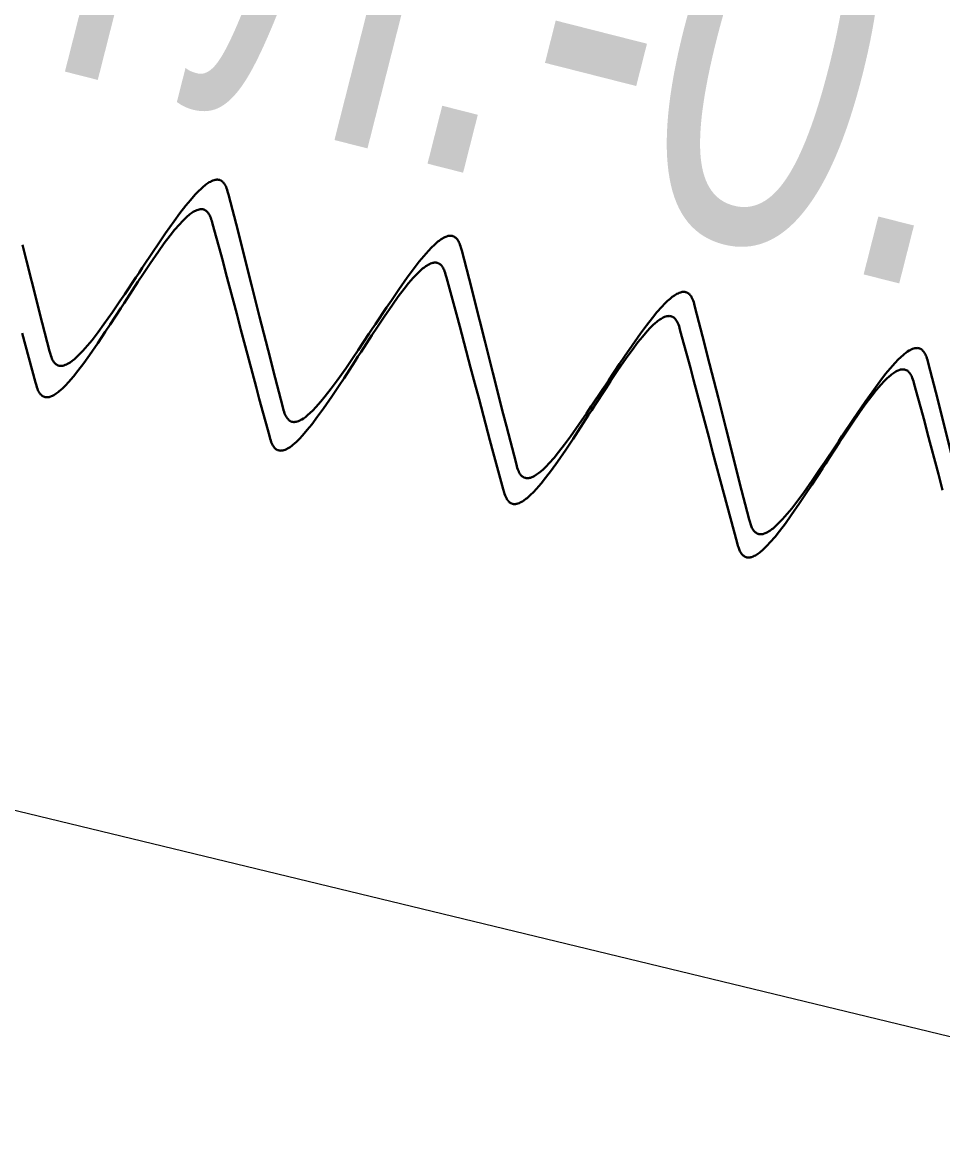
# Model space of a CAD drawing. Extents: x 10098 to 11902, y 8648 to 10202.
# Drawn here: x 11389.375 to 11391.769, y 9037.251 to 9040.162 of the extents above; entities that cross this region are included whole.
import ezdxf

# ---------------------------------------------------------------- set-up
doc = ezdxf.new("R2010")
doc.units = 0
doc.layers.add('20_Строения', color=7, linetype='Continuous')
doc.layers.add('7_Электрокабели', color=1, linetype='Continuous', lineweight=30)
doc.styles.add('mggt', font='russian_1251.shx', dxfattribs={"width": 0.75, "oblique": 18, "height": 1})

msp = doc.modelspace()

# ---------------------------------------------------------------- linework, layer by layer
at = {"layer": '20_Строения', "color": 8, "linetype": 'Continuous', "lineweight": 15}
for points in [[(11386.4297, 9038.8205), (11395.8772, 9036.5349), (11397.2377, 9042.3279)], [(11386.1506, 9037.6669), (11386.4297, 9038.8205), (11395.8772, 9036.5349)]]:
    msp.add_lwpolyline(points, dxfattribs=at)
at = {"layer": '7_Электрокабели', "color": 8, "linetype": 'Continuous', "lineweight": 30}
for p, q in [((11389.8641, 9039.7473), (11389.8672, 9039.7488)), ((11389.8672, 9039.7488), (11389.8702, 9039.7502)), ((11389.8702, 9039.7502), (11389.8739, 9039.7514)), ((11389.8739, 9039.7514), (11389.8763, 9039.752)), ((11389.8763, 9039.752), (11389.8779, 9039.7524)), ((11389.8779, 9039.7524), (11389.8795, 9039.7525)), ((11389.8795, 9039.7525), (11389.8812, 9039.7526)), ((11389.8812, 9039.7526), (11389.8826, 9039.7527)), ((11389.8826, 9039.7527), (11389.8846, 9039.7525)), ((11389.8846, 9039.7525), (11389.8864, 9039.7522)), ((11389.8864, 9039.7522), (11389.8884, 9039.7517)), ((11389.8884, 9039.7517), (11389.8891, 9039.7514)), ((11389.8891, 9039.7514), (11389.8902, 9039.751)), ((11389.8902, 9039.751), (11389.8912, 9039.7505)), ((11389.8912, 9039.7505), (11389.8922, 9039.7499)), ((11389.8922, 9039.7499), (11389.8932, 9039.7492)), ((11389.8932, 9039.7492), (11389.8945, 9039.7484)), ((11389.8945, 9039.7484), (11389.8958, 9039.7473)), ((11389.8249, 9039.7138), (11389.833, 9039.7223)), ((11389.833, 9039.7223), (11389.84, 9039.7291)), ((11389.84, 9039.7291), (11389.8466, 9039.7349)), ((11389.8466, 9039.7349), (11389.8494, 9039.7373)), ((11389.8494, 9039.7373), (11389.8524, 9039.7396)), ((11389.8524, 9039.7396), (11389.8577, 9039.7435)), ((11389.8577, 9039.7435), (11389.8613, 9039.7457)), ((11389.8613, 9039.7457), (11389.8641, 9039.7473)), ((11389.8958, 9039.7473), (11389.8973, 9039.7458)), ((11389.8973, 9039.7458), (11389.8984, 9039.7447)), ((11389.8984, 9039.7447), (11389.8991, 9039.7438)), ((11389.8991, 9039.7438), (11389.9, 9039.7426)), ((11389.9, 9039.7426), (11389.901, 9039.7411)), ((11389.901, 9039.7411), (11389.9018, 9039.7398)), ((11389.9018, 9039.7398), (11389.9026, 9039.7386)), ((11389.9026, 9039.7386), (11389.9041, 9039.7356)), ((11389.9041, 9039.7356), (11389.905, 9039.7335)), ((11389.905, 9039.7335), (11389.9064, 9039.7303)), ((11389.9064, 9039.7303), (11389.9079, 9039.7259)), ((11389.9079, 9039.7259), (11389.909, 9039.7218)), ((11389.909, 9039.7218), (11389.9111, 9039.7139)), ((11389.8005, 9039.6853), (11389.8123, 9039.6996)), ((11389.8123, 9039.6996), (11389.8249, 9039.7138)), ((11389.9111, 9039.7139), (11389.9363, 9039.6175)), ((11389.7696, 9039.6442), (11389.785, 9039.6652)), ((11389.785, 9039.6652), (11389.8005, 9039.6853)), ((11389.8079, 9039.6601), (11389.8108, 9039.6624)), ((11389.8108, 9039.6624), (11389.8161, 9039.6663)), ((11389.8161, 9039.6663), (11389.8197, 9039.6686)), ((11389.8197, 9039.6686), (11389.8224, 9039.6702)), ((11389.8224, 9039.6702), (11389.8255, 9039.6718)), ((11389.8255, 9039.6718), (11389.8285, 9039.6732)), ((11389.8285, 9039.6732), (11389.8322, 9039.6745)), ((11389.8322, 9039.6745), (11389.8346, 9039.6751)), ((11389.8346, 9039.6751), (11389.8362, 9039.6755)), ((11389.8362, 9039.6755), (11389.8378, 9039.6756)), ((11389.8378, 9039.6756), (11389.8395, 9039.6758)), ((11389.8395, 9039.6758), (11389.8408, 9039.6758)), ((11389.8408, 9039.6758), (11389.8429, 9039.6756)), ((11389.8429, 9039.6756), (11389.8447, 9039.6754)), ((11389.8447, 9039.6754), (11389.8466, 9039.6749)), ((11389.8466, 9039.6749), (11389.8474, 9039.6746)), ((11389.8474, 9039.6746), (11389.8485, 9039.6742)), ((11389.8485, 9039.6742), (11389.8495, 9039.6737)), ((11389.8495, 9039.6737), (11389.8505, 9039.6732)), ((11389.8505, 9039.6732), (11389.8516, 9039.6725)), ((11389.8516, 9039.6725), (11389.8528, 9039.6716)), ((11389.8528, 9039.6716), (11389.8541, 9039.6706)), ((11389.8541, 9039.6706), (11389.8557, 9039.6691)), ((11389.8557, 9039.6691), (11389.8567, 9039.668)), ((11389.8567, 9039.668), (11389.8575, 9039.6671)), ((11389.8575, 9039.6671), (11389.8584, 9039.6659)), ((11389.8584, 9039.6659), (11389.8594, 9039.6645)), ((11389.8594, 9039.6645), (11389.8603, 9039.6632)), ((11389.8603, 9039.6632), (11389.861, 9039.6619)), ((11389.861, 9039.6619), (11389.8625, 9039.659)), ((11389.7475, 9039.613), (11389.7696, 9039.6442)), ((11389.7712, 9039.6219), (11389.7837, 9039.6363)), ((11389.7837, 9039.6363), (11389.7916, 9039.6448)), ((11389.7916, 9039.6448), (11389.7986, 9039.6518)), ((11389.7986, 9039.6518), (11389.805, 9039.6576)), ((11389.805, 9039.6576), (11389.8079, 9039.6601)), ((11389.8625, 9039.659), (11389.8635, 9039.657)), ((11389.8635, 9039.657), (11389.8649, 9039.6537)), ((11389.8649, 9039.6537), (11389.8664, 9039.6493)), ((11389.8664, 9039.6493), (11389.8677, 9039.6452)), ((11389.8677, 9039.6452), (11389.8698, 9039.6373)), ((11389.8698, 9039.6373), (11389.8962, 9039.5413)), ((11389.7281, 9039.5846), (11389.7475, 9039.613)), ((11389.7443, 9039.5872), (11389.7596, 9039.6075)), ((11389.7596, 9039.6075), (11389.7712, 9039.6219)), ((11389.9363, 9039.6175), (11389.9442, 9039.5855)), ((11390.4708, 9039.6013), (11390.4739, 9039.6029)), ((11390.4739, 9039.6029), (11390.4769, 9039.6042)), ((11390.4769, 9039.6042), (11390.4806, 9039.6055)), ((11390.4806, 9039.6055), (11390.483, 9039.6061)), ((11390.483, 9039.6061), (11390.4846, 9039.6064)), ((11390.4846, 9039.6064), (11390.4862, 9039.6066)), ((11390.4862, 9039.6066), (11390.4879, 9039.6067)), ((11390.4879, 9039.6067), (11390.4892, 9039.6067)), ((11390.4892, 9039.6067), (11390.4913, 9039.6065)), ((11390.4913, 9039.6065), (11390.4931, 9039.6062)), ((11390.4931, 9039.6062), (11390.4951, 9039.6057)), ((11390.4951, 9039.6057), (11390.4958, 9039.6054)), ((11390.4958, 9039.6054), (11390.4969, 9039.605)), ((11390.4969, 9039.605), (11390.4978, 9039.6045)), ((11390.4978, 9039.6045), (11390.4989, 9039.6039)), ((11390.4989, 9039.6039), (11390.4999, 9039.6033)), ((11390.4999, 9039.6033), (11390.5012, 9039.6024)), ((11389.3856, 9039.5417), (11389.3751, 9039.5834)), ((11389.7153, 9039.5657), (11389.7281, 9039.5846)), ((11389.7291, 9039.566), (11389.7443, 9039.5872)), ((11389.9442, 9039.5855), (11389.9713, 9039.4791)), ((11390.4316, 9039.5678), (11390.4397, 9039.5763)), ((11390.4397, 9039.5763), (11390.4467, 9039.5832)), ((11390.4467, 9039.5832), (11390.4533, 9039.5889)), ((11390.4533, 9039.5889), (11390.4561, 9039.5913)), ((11390.4561, 9039.5913), (11390.4591, 9039.5936)), ((11390.4591, 9039.5936), (11390.4644, 9039.5975)), ((11390.4644, 9039.5975), (11390.468, 9039.5997)), ((11390.468, 9039.5997), (11390.4708, 9039.6013)), ((11390.5012, 9039.6024), (11390.5025, 9039.6013)), ((11390.5025, 9039.6013), (11390.504, 9039.5998)), ((11390.504, 9039.5998), (11390.5051, 9039.5987)), ((11390.5051, 9039.5987), (11390.5058, 9039.5978)), ((11390.5058, 9039.5978), (11390.5067, 9039.5966)), ((11390.5067, 9039.5966), (11390.5077, 9039.5951)), ((11390.5077, 9039.5951), (11390.5085, 9039.5938)), ((11390.5085, 9039.5938), (11390.5093, 9039.5926)), ((11390.5093, 9039.5926), (11390.5108, 9039.5897)), ((11390.5108, 9039.5897), (11390.5117, 9039.5876)), ((11390.5117, 9039.5876), (11390.513, 9039.5843)), ((11390.513, 9039.5843), (11390.5145, 9039.5799)), ((11390.5145, 9039.5799), (11390.5157, 9039.5758)), ((11390.5157, 9039.5758), (11390.5178, 9039.5679)), ((11389.6869, 9039.5231), (11389.7153, 9039.5657)), ((11389.7074, 9039.5346), (11389.7291, 9039.566)), ((11390.4072, 9039.5393), (11390.419, 9039.5536)), ((11390.419, 9039.5536), (11390.4316, 9039.5678)), ((11390.5178, 9039.5679), (11390.543, 9039.4716)), ((11389.4127, 9039.4353), (11389.3856, 9039.5417)), ((11389.6785, 9039.5104), (11389.6869, 9039.5231)), ((11389.6883, 9039.506), (11389.7074, 9039.5346)), ((11389.8962, 9039.5413), (11389.9044, 9039.5094)), ((11390.3763, 9039.4982), (11390.3917, 9039.5192)), ((11390.3917, 9039.5192), (11390.4072, 9039.5393)), ((11390.4069, 9039.5129), (11390.4134, 9039.5187)), ((11390.4134, 9039.5187), (11390.4162, 9039.5211)), ((11390.4162, 9039.5211), (11390.4191, 9039.5235)), ((11390.4191, 9039.5235), (11390.4245, 9039.5274)), ((11390.4245, 9039.5274), (11390.428, 9039.5297)), ((11390.428, 9039.5297), (11390.4308, 9039.5313)), ((11390.4308, 9039.5313), (11390.4338, 9039.5329)), ((11390.4338, 9039.5329), (11390.4368, 9039.5343)), ((11390.4368, 9039.5343), (11390.4405, 9039.5356)), ((11390.4405, 9039.5356), (11390.4429, 9039.5362)), ((11390.4429, 9039.5362), (11390.4445, 9039.5365)), ((11390.4445, 9039.5365), (11390.4461, 9039.5367)), ((11390.4461, 9039.5367), (11390.4478, 9039.5368)), ((11390.4478, 9039.5368), (11390.4492, 9039.5369)), ((11390.4492, 9039.5369), (11390.4513, 9039.5367)), ((11390.4513, 9039.5367), (11390.453, 9039.5365)), ((11390.453, 9039.5365), (11390.455, 9039.536)), ((11390.455, 9039.536), (11390.4557, 9039.5357)), ((11390.4557, 9039.5357), (11390.4568, 9039.5353)), ((11390.4568, 9039.5353), (11390.4578, 9039.5348)), ((11390.4578, 9039.5348), (11390.4588, 9039.5343)), ((11390.4588, 9039.5343), (11390.4599, 9039.5336)), ((11390.4599, 9039.5336), (11390.4612, 9039.5327)), ((11390.4612, 9039.5327), (11390.4625, 9039.5317)), ((11390.4625, 9039.5317), (11390.464, 9039.5302)), ((11390.464, 9039.5302), (11390.4651, 9039.5291)), ((11390.4651, 9039.5291), (11390.4658, 9039.5282)), ((11390.4658, 9039.5282), (11390.4667, 9039.527)), ((11390.4667, 9039.527), (11390.4678, 9039.5255)), ((11390.4678, 9039.5255), (11390.4686, 9039.5242)), ((11390.4686, 9039.5242), (11390.4693, 9039.523)), ((11390.4693, 9039.523), (11390.4709, 9039.5201)), ((11390.4709, 9039.5201), (11390.4718, 9039.518)), ((11390.4718, 9039.518), (11390.4732, 9039.5148)), ((11389.67, 9039.4977), (11389.6416, 9039.4551)), ((11389.6478, 9039.4439), (11389.6758, 9039.4869)), ((11389.6785, 9039.5104), (11389.67, 9039.4977)), ((11389.6758, 9039.4869), (11389.6883, 9039.506)), ((11389.9044, 9039.5094), (11389.9327, 9039.4032)), ((11390.3542, 9039.4671), (11390.3763, 9039.4982)), ((11390.3795, 9039.483), (11390.392, 9039.4974)), ((11390.392, 9039.4974), (11390.3999, 9039.5059)), ((11390.3999, 9039.5059), (11390.4069, 9039.5129)), ((11390.4732, 9039.5148), (11390.4748, 9039.5104)), ((11390.4748, 9039.5104), (11390.476, 9039.5063)), ((11390.476, 9039.5063), (11390.4782, 9039.4984)), ((11390.4782, 9039.4984), (11390.5045, 9039.4024)), ((11389.9713, 9039.4791), (11389.9818, 9039.4374)), ((11390.3348, 9039.4386), (11390.3542, 9039.4671)), ((11390.3527, 9039.4483), (11390.3679, 9039.4686)), ((11390.3679, 9039.4686), (11390.3795, 9039.483)), ((11390.543, 9039.4716), (11390.5509, 9039.4395)), ((11391.0805, 9039.4569), (11391.0836, 9039.4583)), ((11391.0836, 9039.4583), (11391.0872, 9039.4595)), ((11391.0872, 9039.4595), (11391.0897, 9039.4601)), ((11391.0897, 9039.4601), (11391.0913, 9039.4604)), ((11391.0913, 9039.4604), (11391.0929, 9039.4606)), ((11391.0929, 9039.4606), (11391.0946, 9039.4607)), ((11391.0946, 9039.4607), (11391.0959, 9039.4607)), ((11391.0959, 9039.4607), (11391.098, 9039.4605)), ((11391.098, 9039.4605), (11391.0998, 9039.4602)), ((11391.0998, 9039.4602), (11391.1017, 9039.4597)), ((11391.1017, 9039.4597), (11391.1025, 9039.4595)), ((11391.1025, 9039.4595), (11391.1036, 9039.459)), ((11391.1036, 9039.459), (11391.1045, 9039.4585)), ((11391.1045, 9039.4585), (11391.1056, 9039.458)), ((11391.1056, 9039.458), (11391.1066, 9039.4573)), ((11391.1066, 9039.4573), (11391.1079, 9039.4564)), ((11389.4206, 9039.4032), (11389.4127, 9039.4353)), ((11389.6288, 9039.4362), (11389.6094, 9039.4077)), ((11389.6416, 9039.4551), (11389.6288, 9039.4362)), ((11389.6396, 9039.4312), (11389.6313, 9039.4184)), ((11389.6396, 9039.4312), (11389.6478, 9039.4439)), ((11389.9923, 9039.3957), (11389.9818, 9039.4374)), ((11390.322, 9039.4197), (11390.3348, 9039.4386)), ((11390.3375, 9039.4271), (11390.3527, 9039.4483)), ((11390.5509, 9039.4395), (11390.578, 9039.3331)), ((11391.0383, 9039.4219), (11391.0463, 9039.4303)), ((11391.0463, 9039.4303), (11391.0534, 9039.4372)), ((11391.0534, 9039.4372), (11391.0599, 9039.443)), ((11391.0599, 9039.443), (11391.0628, 9039.4454)), ((11391.0628, 9039.4454), (11391.0657, 9039.4477)), ((11391.0657, 9039.4477), (11391.0711, 9039.4515)), ((11391.0711, 9039.4515), (11391.0747, 9039.4538)), ((11391.0747, 9039.4538), (11391.0775, 9039.4554)), ((11391.0775, 9039.4554), (11391.0805, 9039.4569)), ((11391.1079, 9039.4564), (11391.1092, 9039.4553)), ((11391.1092, 9039.4553), (11391.1107, 9039.4538)), ((11391.1107, 9039.4538), (11391.1117, 9039.4527)), ((11391.1117, 9039.4527), (11391.1125, 9039.4518)), ((11391.1125, 9039.4518), (11391.1134, 9039.4506)), ((11391.1134, 9039.4506), (11391.1144, 9039.4492)), ((11391.1144, 9039.4492), (11391.1152, 9039.4479)), ((11391.1152, 9039.4479), (11391.1159, 9039.4466)), ((11391.1159, 9039.4466), (11391.1174, 9039.4437)), ((11391.1174, 9039.4437), (11391.1184, 9039.4416)), ((11391.1184, 9039.4416), (11391.1197, 9039.4383)), ((11391.1197, 9039.4383), (11391.1212, 9039.4339)), ((11391.1212, 9039.4339), (11391.1224, 9039.4299)), ((11391.1224, 9039.4299), (11391.1245, 9039.4219)), ((11389.4458, 9039.3069), (11389.4206, 9039.4032)), ((11389.6094, 9039.4077), (11389.5873, 9039.3766)), ((11389.6313, 9039.4184), (11389.6033, 9039.3755)), ((11389.9327, 9039.4032), (11389.9437, 9039.3617)), ((11390.2936, 9039.3771), (11390.322, 9039.4197)), ((11390.3158, 9039.3957), (11390.3375, 9039.4271)), ((11390.5045, 9039.4024), (11390.5128, 9039.3705)), ((11391.0139, 9039.3933), (11391.0257, 9039.4077)), ((11391.0257, 9039.4077), (11391.0383, 9039.4219)), ((11391.1245, 9039.4219), (11391.1497, 9039.3256)), ((11389.5873, 9039.3766), (11389.5719, 9039.3556)), ((11389.6033, 9039.3755), (11389.5908, 9039.3564)), ((11390.0194, 9039.2893), (11389.9923, 9039.3957)), ((11390.2851, 9039.3644), (11390.2936, 9039.3771)), ((11390.2967, 9039.3671), (11390.3158, 9039.3957)), ((11390.5128, 9039.3705), (11390.5411, 9039.2643)), ((11390.983, 9039.3523), (11390.9984, 9039.3733)), ((11390.9984, 9039.3733), (11391.0139, 9039.3933)), ((11391.0083, 9039.367), (11391.0153, 9039.374)), ((11391.0153, 9039.374), (11391.0217, 9039.3798)), ((11391.0217, 9039.3798), (11391.0245, 9039.3822)), ((11391.0245, 9039.3822), (11391.0275, 9039.3846)), ((11391.0275, 9039.3846), (11391.0328, 9039.3885)), ((11391.0328, 9039.3885), (11391.0363, 9039.3908)), ((11391.0363, 9039.3908), (11391.0391, 9039.3924)), ((11391.0391, 9039.3924), (11391.0422, 9039.394)), ((11391.0422, 9039.394), (11391.0452, 9039.3954)), ((11391.0452, 9039.3954), (11391.0488, 9039.3967)), ((11391.0488, 9039.3967), (11391.0513, 9039.3973)), ((11391.0513, 9039.3973), (11391.0528, 9039.3976)), ((11391.0528, 9039.3976), (11391.0545, 9039.3978)), ((11391.0545, 9039.3978), (11391.0561, 9039.3979)), ((11391.0561, 9039.3979), (11391.0575, 9039.398)), ((11391.0575, 9039.398), (11391.0596, 9039.3978)), ((11391.0596, 9039.3978), (11391.0614, 9039.3975)), ((11391.0614, 9039.3975), (11391.0633, 9039.397)), ((11391.0633, 9039.397), (11391.0641, 9039.3968)), ((11391.0641, 9039.3968), (11391.0652, 9039.3964)), ((11391.0652, 9039.3964), (11391.0661, 9039.3959)), ((11391.0661, 9039.3959), (11391.0672, 9039.3953)), ((11391.0672, 9039.3953), (11391.0682, 9039.3947)), ((11391.0682, 9039.3947), (11391.0695, 9039.3938)), ((11391.0695, 9039.3938), (11391.0708, 9039.3928)), ((11391.0708, 9039.3928), (11391.0724, 9039.3913)), ((11391.0724, 9039.3913), (11391.0734, 9039.3902)), ((11391.0734, 9039.3902), (11391.0741, 9039.3893)), ((11391.0741, 9039.3893), (11391.0751, 9039.3881)), ((11391.0751, 9039.3881), (11391.0761, 9039.3866)), ((11391.0761, 9039.3866), (11391.0769, 9039.3853)), ((11391.0769, 9039.3853), (11391.0777, 9039.3841)), ((11391.0777, 9039.3841), (11391.0792, 9039.3812)), ((11391.0792, 9039.3812), (11391.0802, 9039.3791)), ((11391.0802, 9039.3791), (11391.0816, 9039.3758)), ((11391.0816, 9039.3758), (11391.0831, 9039.3715)), ((11391.0831, 9039.3715), (11391.0843, 9039.3674)), ((11389.3829, 9039.321), (11389.3747, 9039.353)), ((11389.5719, 9039.3556), (11389.5564, 9039.3355)), ((11389.5908, 9039.3564), (11389.5717, 9039.3277)), ((11389.9547, 9039.3202), (11389.9437, 9039.3617)), ((11390.2767, 9039.3517), (11390.2483, 9039.3091)), ((11390.2562, 9039.305), (11390.2841, 9039.348)), ((11390.2851, 9039.3644), (11390.2767, 9039.3517)), ((11390.2841, 9039.348), (11390.2967, 9039.3671)), ((11390.9609, 9039.3211), (11390.983, 9039.3523)), ((11390.9763, 9039.3296), (11390.9879, 9039.3441)), ((11390.9879, 9039.3441), (11391.0004, 9039.3584)), ((11391.0004, 9039.3584), (11391.0083, 9039.367)), ((11391.0843, 9039.3674), (11391.0865, 9039.3595)), ((11391.0865, 9039.3595), (11391.1128, 9039.2635)), ((11389.4093, 9039.225), (11389.3829, 9039.321)), ((11389.5446, 9039.3211), (11389.532, 9039.307)), ((11389.5564, 9039.3355), (11389.5446, 9039.3211)), ((11389.5717, 9039.3277), (11389.55, 9039.2963)), ((11389.983, 9039.2141), (11389.9547, 9039.3202)), ((11390.578, 9039.3331), (11390.5885, 9039.2914)), ((11390.9415, 9039.2927), (11390.9609, 9039.3211)), ((11390.961, 9039.3094), (11390.9763, 9039.3296)), ((11391.1497, 9039.3256), (11391.1576, 9039.2936)), ((11391.6872, 9039.3109), (11391.6902, 9039.3123)), ((11391.6902, 9039.3123), (11391.6939, 9039.3135)), ((11391.6939, 9039.3135), (11391.6964, 9039.3141)), ((11391.6964, 9039.3141), (11391.698, 9039.3145)), ((11391.698, 9039.3145), (11391.6996, 9039.3146)), ((11391.6996, 9039.3146), (11391.7013, 9039.3147)), ((11391.7013, 9039.3147), (11391.7026, 9039.3148)), ((11391.7026, 9039.3148), (11391.7047, 9039.3146)), ((11391.7047, 9039.3146), (11391.7065, 9039.3143)), ((11391.7065, 9039.3143), (11391.7084, 9039.3138)), ((11391.7084, 9039.3138), (11391.7092, 9039.3135)), ((11391.7092, 9039.3135), (11391.7103, 9039.3131)), ((11391.7103, 9039.3131), (11391.7112, 9039.3126)), ((11391.7112, 9039.3126), (11391.7123, 9039.312)), ((11391.7123, 9039.312), (11391.7133, 9039.3113)), ((11389.4479, 9039.299), (11389.4458, 9039.3069)), ((11389.4491, 9039.2949), (11389.4479, 9039.299)), ((11389.4506, 9039.2905), (11389.4491, 9039.2949)), ((11389.4519, 9039.2872), (11389.4506, 9039.2905)), ((11389.4528, 9039.2851), (11389.4519, 9039.2872)), ((11389.4543, 9039.2822), (11389.4528, 9039.2851)), ((11389.5075, 9039.2835), (11389.5045, 9039.2812)), ((11389.5103, 9039.2859), (11389.5075, 9039.2835)), ((11389.5169, 9039.2916), (11389.5103, 9039.2859)), ((11389.524, 9039.2985), (11389.5169, 9039.2916)), ((11389.532, 9039.307), (11389.524, 9039.2985)), ((11389.55, 9039.2963), (11389.5348, 9039.2751)), ((11390.0273, 9039.2573), (11390.0194, 9039.2893)), ((11390.2355, 9039.2902), (11390.2161, 9039.2618)), ((11390.2483, 9039.3091), (11390.2355, 9039.2902)), ((11390.2479, 9039.2923), (11390.2396, 9039.2795)), ((11390.2479, 9039.2923), (11390.2562, 9039.305)), ((11390.599, 9039.2498), (11390.5885, 9039.2914)), ((11390.9241, 9039.2568), (11390.9458, 9039.2882)), ((11390.9287, 9039.2737), (11390.9415, 9039.2927)), ((11390.9458, 9039.2882), (11390.961, 9039.3094)), ((11391.1576, 9039.2936), (11391.1847, 9039.1871)), ((11391.645, 9039.2759), (11391.653, 9039.2844)), ((11391.653, 9039.2844), (11391.6601, 9039.2912)), ((11391.6601, 9039.2912), (11391.6666, 9039.297)), ((11391.6666, 9039.297), (11391.6695, 9039.2994)), ((11391.6695, 9039.2994), (11391.6724, 9039.3017)), ((11391.6724, 9039.3017), (11391.6778, 9039.3056)), ((11391.6778, 9039.3056), (11391.6814, 9039.3078)), ((11391.6814, 9039.3078), (11391.6841, 9039.3094)), ((11391.6841, 9039.3094), (11391.6872, 9039.3109)), ((11391.7133, 9039.3113), (11391.7146, 9039.3105)), ((11391.7146, 9039.3105), (11391.7159, 9039.3094)), ((11391.7159, 9039.3094), (11391.7174, 9039.3079)), ((11391.7174, 9039.3079), (11391.7184, 9039.3068)), ((11391.7184, 9039.3068), (11391.7192, 9039.3059)), ((11391.7192, 9039.3059), (11391.7201, 9039.3047)), ((11391.7201, 9039.3047), (11391.7211, 9039.3032)), ((11391.7211, 9039.3032), (11391.7219, 9039.3019)), ((11391.7219, 9039.3019), (11391.7226, 9039.3007)), ((11391.7226, 9039.3007), (11391.7241, 9039.2977)), ((11391.7241, 9039.2977), (11391.7251, 9039.2956)), ((11391.7251, 9039.2956), (11391.7264, 9039.2923)), ((11391.7264, 9039.2923), (11391.7279, 9039.288)), ((11391.7279, 9039.288), (11391.7291, 9039.2839)), ((11391.7291, 9039.2839), (11391.7312, 9039.276)), ((11389.4551, 9039.281), (11389.4543, 9039.2822)), ((11389.4559, 9039.2797), (11389.4551, 9039.281)), ((11389.4569, 9039.2782), (11389.4559, 9039.2797)), ((11389.4578, 9039.277), (11389.4569, 9039.2782)), ((11389.4585, 9039.2761), (11389.4578, 9039.277)), ((11389.4596, 9039.275), (11389.4585, 9039.2761)), ((11389.4611, 9039.2735), (11389.4596, 9039.275)), ((11389.4624, 9039.2724), (11389.4611, 9039.2735)), ((11389.4637, 9039.2715), (11389.4624, 9039.2724)), ((11389.4647, 9039.2708), (11389.4637, 9039.2715)), ((11389.4658, 9039.2703), (11389.4647, 9039.2708)), ((11389.4667, 9039.2698), (11389.4658, 9039.2703)), ((11389.4678, 9039.2694), (11389.4667, 9039.2698)), ((11389.4685, 9039.2691), (11389.4678, 9039.2694)), ((11389.4705, 9039.2686), (11389.4685, 9039.2691)), ((11389.4723, 9039.2683), (11389.4705, 9039.2686)), ((11389.4744, 9039.2681), (11389.4723, 9039.2683)), ((11389.4757, 9039.2681), (11389.4744, 9039.2681)), ((11389.4774, 9039.2682), (11389.4757, 9039.2681)), ((11389.479, 9039.2684), (11389.4774, 9039.2682)), ((11389.4806, 9039.2687), (11389.479, 9039.2684)), ((11389.483, 9039.2693), (11389.4806, 9039.2687)), ((11389.4867, 9039.2706), (11389.483, 9039.2693)), ((11389.4897, 9039.2719), (11389.4867, 9039.2706)), ((11389.4928, 9039.2734), (11389.4897, 9039.2719)), ((11389.4956, 9039.2751), (11389.4928, 9039.2734)), ((11389.4992, 9039.2773), (11389.4956, 9039.2751)), ((11389.5045, 9039.2812), (11389.4992, 9039.2773)), ((11389.5195, 9039.2549), (11389.5079, 9039.2404)), ((11389.5348, 9039.2751), (11389.5195, 9039.2549)), ((11390.0525, 9039.1609), (11390.0273, 9039.2573)), ((11390.2161, 9039.2618), (11390.194, 9039.2306)), ((11390.2396, 9039.2795), (11390.2117, 9039.2366)), ((11390.5411, 9039.2643), (11390.552, 9039.2228)), ((11390.9003, 9039.2311), (11390.9287, 9039.2737)), ((11390.905, 9039.2281), (11390.9241, 9039.2568)), ((11391.1128, 9039.2635), (11391.1211, 9039.2315)), ((11391.6206, 9039.2474), (11391.6324, 9039.2617)), ((11391.6324, 9039.2617), (11391.645, 9039.2759)), ((11391.6447, 9039.2519), (11391.6474, 9039.2535)), ((11391.6474, 9039.2535), (11391.6505, 9039.2551)), ((11391.6505, 9039.2551), (11391.6535, 9039.2565)), ((11391.6535, 9039.2565), (11391.6572, 9039.2577)), ((11391.6572, 9039.2577), (11391.6596, 9039.2584)), ((11391.6596, 9039.2584), (11391.6612, 9039.2587)), ((11391.6612, 9039.2587), (11391.6628, 9039.2589)), ((11391.6628, 9039.2589), (11391.6645, 9039.259)), ((11391.6645, 9039.259), (11391.6658, 9039.2591)), ((11391.6658, 9039.2591), (11391.6679, 9039.2589)), ((11391.6679, 9039.2589), (11391.6697, 9039.2586)), ((11391.6697, 9039.2586), (11391.6717, 9039.2581)), ((11391.6717, 9039.2581), (11391.6724, 9039.2579)), ((11391.6724, 9039.2579), (11391.6735, 9039.2575)), ((11391.6735, 9039.2575), (11391.6745, 9039.257)), ((11391.6745, 9039.257), (11391.6755, 9039.2564)), ((11391.6755, 9039.2564), (11391.6766, 9039.2558)), ((11391.6766, 9039.2558), (11391.6779, 9039.2549)), ((11391.6779, 9039.2549), (11391.6792, 9039.2538)), ((11391.6792, 9039.2538), (11391.6807, 9039.2524)), ((11391.7312, 9039.276), (11391.7564, 9039.1796)), ((11389.4114, 9039.2171), (11389.4093, 9039.225)), ((11389.4954, 9039.2261), (11389.4875, 9039.2175)), ((11389.5079, 9039.2404), (11389.4954, 9039.2261)), ((11390.194, 9039.2306), (11390.1786, 9039.2096)), ((11390.2117, 9039.2366), (11390.1991, 9039.2175)), ((11390.6261, 9039.1433), (11390.599, 9039.2498)), ((11390.8918, 9039.2184), (11390.9003, 9039.2311)), ((11390.8924, 9039.209), (11390.905, 9039.2281)), ((11391.1211, 9039.2315), (11391.1494, 9039.1254)), ((11391.5897, 9039.2063), (11391.6051, 9039.2273)), ((11391.6051, 9039.2273), (11391.6206, 9039.2474)), ((11391.6087, 9039.2195), (11391.6166, 9039.2281)), ((11391.6166, 9039.2281), (11391.6236, 9039.235)), ((11391.6236, 9039.235), (11391.6301, 9039.2409)), ((11391.6301, 9039.2409), (11391.6329, 9039.2433)), ((11391.6329, 9039.2433), (11391.6358, 9039.2457)), ((11391.6358, 9039.2457), (11391.6411, 9039.2496)), ((11391.6411, 9039.2496), (11391.6447, 9039.2519)), ((11391.6807, 9039.2524), (11391.6817, 9039.2513)), ((11391.6817, 9039.2513), (11391.6825, 9039.2504)), ((11391.6825, 9039.2504), (11391.6834, 9039.2492)), ((11391.6834, 9039.2492), (11391.6845, 9039.2477)), ((11391.6845, 9039.2477), (11391.6853, 9039.2464)), ((11391.6853, 9039.2464), (11391.686, 9039.2452)), ((11391.686, 9039.2452), (11391.6876, 9039.2423)), ((11391.6876, 9039.2423), (11391.6885, 9039.2402)), ((11391.6885, 9039.2402), (11391.6899, 9039.2369)), ((11391.6899, 9039.2369), (11391.6915, 9039.2326)), ((11391.6915, 9039.2326), (11391.6927, 9039.2285)), ((11391.6927, 9039.2285), (11391.6949, 9039.2206)), ((11389.4127, 9039.213), (11389.4114, 9039.2171)), ((11389.4142, 9039.2087), (11389.4127, 9039.213)), ((11389.4156, 9039.2054), (11389.4142, 9039.2087)), ((11389.4166, 9039.2033), (11389.4156, 9039.2054)), ((11389.4181, 9039.2004), (11389.4166, 9039.2033)), ((11389.4188, 9039.1992), (11389.4181, 9039.2004)), ((11389.4197, 9039.1979), (11389.4188, 9039.1992)), ((11389.4207, 9039.1964), (11389.4197, 9039.1979)), ((11389.4216, 9039.1952), (11389.4207, 9039.1964)), ((11389.4224, 9039.1943), (11389.4216, 9039.1952)), ((11389.463, 9039.196), (11389.4594, 9039.1937)), ((11389.4683, 9039.1999), (11389.463, 9039.196)), ((11389.4712, 9039.2023), (11389.4683, 9039.1999)), ((11389.4741, 9039.2047), (11389.4712, 9039.2023)), ((11389.4805, 9039.2106), (11389.4741, 9039.2047)), ((11389.4875, 9039.2175), (11389.4805, 9039.2106)), ((11389.9913, 9039.1821), (11389.983, 9039.2141)), ((11390.1786, 9039.2096), (11390.1631, 9039.1895)), ((11390.1991, 9039.2175), (11390.18, 9039.1888)), ((11390.5631, 9039.1813), (11390.5521, 9039.2228)), ((11390.8834, 9039.2058), (11390.855, 9039.1632)), ((11390.8645, 9039.1661), (11390.8924, 9039.209)), ((11390.8918, 9039.2184), (11390.8834, 9039.2058)), ((11391.5676, 9039.1751), (11391.5897, 9039.2063)), ((11391.5846, 9039.1907), (11391.5962, 9039.2052)), ((11391.5962, 9039.2052), (11391.6087, 9039.2195)), ((11391.6949, 9039.2206), (11391.7212, 9039.1246)), ((11389.4234, 9039.1932), (11389.4224, 9039.1943)), ((11389.425, 9039.1918), (11389.4234, 9039.1932)), ((11389.4263, 9039.1907), (11389.425, 9039.1918)), ((11389.4275, 9039.1898), (11389.4263, 9039.1907)), ((11389.4286, 9039.1892), (11389.4275, 9039.1898)), ((11389.4296, 9039.1886), (11389.4286, 9039.1892)), ((11389.4306, 9039.1882), (11389.4296, 9039.1886)), ((11389.4317, 9039.1877), (11389.4306, 9039.1882)), ((11389.4325, 9039.1875), (11389.4317, 9039.1877)), ((11389.4344, 9039.187), (11389.4325, 9039.1875)), ((11389.4362, 9039.1867), (11389.4344, 9039.187)), ((11389.4383, 9039.1865), (11389.4362, 9039.1867)), ((11389.4396, 9039.1866), (11389.4383, 9039.1865)), ((11389.4413, 9039.1867), (11389.4396, 9039.1866)), ((11389.4429, 9039.1869), (11389.4413, 9039.1867)), ((11389.4445, 9039.1872), (11389.4429, 9039.1869)), ((11389.4469, 9039.1879), (11389.4445, 9039.1872)), ((11389.4506, 9039.1891), (11389.4469, 9039.1879)), ((11389.4536, 9039.1905), (11389.4506, 9039.1891)), ((11389.4567, 9039.1921), (11389.4536, 9039.1905)), ((11389.4594, 9039.1937), (11389.4567, 9039.1921)), ((11390.0176, 9039.0861), (11389.9913, 9039.1821)), ((11390.1513, 9039.1752), (11390.1387, 9039.161)), ((11390.1631, 9039.1895), (11390.1513, 9039.1752)), ((11390.18, 9039.1888), (11390.1583, 9039.1574)), ((11390.5913, 9039.0751), (11390.5631, 9039.1813)), ((11391.1847, 9039.1871), (11391.1952, 9039.1455)), ((11391.5481, 9039.1467), (11391.5676, 9039.1751)), ((11391.5542, 9039.1493), (11391.5694, 9039.1705)), ((11391.5694, 9039.1705), (11391.5846, 9039.1907)), ((11391.7564, 9039.1796), (11391.7643, 9039.1476)), ((11390.0546, 9039.153), (11390.0525, 9039.1609)), ((11390.0557, 9039.1489), (11390.0546, 9039.153)), ((11390.0572, 9039.1445), (11390.0557, 9039.1489)), ((11390.0586, 9039.1412), (11390.0572, 9039.1445)), ((11390.0595, 9039.1392), (11390.0586, 9039.1412)), ((11390.061, 9039.1362), (11390.0595, 9039.1392)), ((11390.1142, 9039.1375), (11390.1112, 9039.1352)), ((11390.117, 9039.1399), (11390.1142, 9039.1375)), ((11390.1236, 9039.1457), (11390.117, 9039.1399)), ((11390.1306, 9039.1525), (11390.1236, 9039.1457)), ((11390.1387, 9039.161), (11390.1306, 9039.1525)), ((11390.1583, 9039.1574), (11390.1431, 9039.1362)), ((11390.634, 9039.1113), (11390.6261, 9039.1433)), ((11390.8479, 9039.1406), (11390.82, 9039.0976)), ((11390.8422, 9039.1442), (11390.8227, 9039.1158)), ((11390.855, 9039.1632), (11390.8422, 9039.1442)), ((11390.8562, 9039.1533), (11390.8479, 9039.1406)), ((11390.8562, 9039.1533), (11390.8645, 9039.1661)), ((11391.2057, 9039.1038), (11391.1952, 9039.1455)), ((11391.5325, 9039.1179), (11391.5542, 9039.1493)), ((11391.5354, 9039.1278), (11391.5481, 9039.1467)), ((11391.7643, 9039.1476), (11391.7913, 9039.0412)), ((11390.0618, 9039.135), (11390.061, 9039.1362)), ((11390.0626, 9039.1337), (11390.0618, 9039.135)), ((11390.0636, 9039.1322), (11390.0626, 9039.1337)), ((11390.0645, 9039.131), (11390.0636, 9039.1322)), ((11390.0652, 9039.1301), (11390.0645, 9039.131)), ((11390.0663, 9039.129), (11390.0652, 9039.1301)), ((11390.0678, 9039.1275), (11390.0663, 9039.129)), ((11390.0691, 9039.1264), (11390.0678, 9039.1275)), ((11390.0704, 9039.1256), (11390.0691, 9039.1264)), ((11390.0714, 9039.1249), (11390.0704, 9039.1256)), ((11390.0724, 9039.1243), (11390.0714, 9039.1249)), ((11390.0734, 9039.1238), (11390.0724, 9039.1243)), ((11390.0745, 9039.1234), (11390.0734, 9039.1238)), ((11390.0752, 9039.1231), (11390.0745, 9039.1234)), ((11390.0772, 9039.1226), (11390.0752, 9039.1231)), ((11390.079, 9039.1223), (11390.0772, 9039.1226)), ((11390.081, 9039.1221), (11390.079, 9039.1223)), ((11390.0824, 9039.1222), (11390.081, 9039.1221)), ((11390.0841, 9039.1223), (11390.0824, 9039.1222)), ((11390.0857, 9039.1224), (11390.0841, 9039.1223)), ((11390.0873, 9039.1228), (11390.0857, 9039.1224)), ((11390.0897, 9039.1234), (11390.0873, 9039.1228)), ((11390.0934, 9039.1246), (11390.0897, 9039.1234)), ((11390.0964, 9039.1259), (11390.0934, 9039.1246)), ((11390.0995, 9039.1275), (11390.0964, 9039.1259)), ((11390.1023, 9039.1291), (11390.0995, 9039.1275)), ((11390.1059, 9039.1313), (11390.1023, 9039.1291)), ((11390.1112, 9039.1352), (11390.1059, 9039.1313)), ((11390.1279, 9039.116), (11390.1162, 9039.1015)), ((11390.1431, 9039.1362), (11390.1279, 9039.116)), ((11390.6592, 9039.015), (11390.634, 9039.1113)), ((11390.8227, 9039.1158), (11390.8007, 9039.0846)), ((11391.1494, 9039.1254), (11391.1604, 9039.0839)), ((11391.507, 9039.0851), (11391.5354, 9039.1278)), ((11391.5133, 9039.0892), (11391.5325, 9039.1179)), ((11391.7212, 9039.1246), (11391.7295, 9039.0926)), ((11390.0198, 9039.0782), (11390.0176, 9039.0861)), ((11390.1038, 9039.0872), (11390.0959, 9039.0786)), ((11390.1162, 9039.1015), (11390.1038, 9039.0872)), ((11390.8007, 9039.0846), (11390.7852, 9039.0636)), ((11390.82, 9039.0976), (11390.8075, 9039.0785)), ((11391.1714, 9039.0424), (11391.1604, 9039.0839)), ((11391.2327, 9038.9974), (11391.2057, 9039.1038)), ((11391.4985, 9039.0725), (11391.507, 9039.0851)), ((11391.5008, 9039.0701), (11391.5133, 9039.0892)), ((11391.7295, 9039.0926), (11391.7577, 9038.9865)), ((11390.021, 9039.0741), (11390.0198, 9039.0782)), ((11390.0226, 9039.0698), (11390.021, 9039.0741)), ((11390.0239, 9039.0665), (11390.0226, 9039.0698)), ((11390.0249, 9039.0644), (11390.0239, 9039.0665)), ((11390.0264, 9039.0615), (11390.0249, 9039.0644)), ((11390.0272, 9039.0603), (11390.0264, 9039.0615)), ((11390.028, 9039.059), (11390.0272, 9039.0603)), ((11390.029, 9039.0575), (11390.028, 9039.059)), ((11390.03, 9039.0563), (11390.029, 9039.0575)), ((11390.0307, 9039.0554), (11390.03, 9039.0563)), ((11390.0318, 9039.0543), (11390.0307, 9039.0554)), ((11390.0333, 9039.0528), (11390.0318, 9039.0543)), ((11390.0346, 9039.0518), (11390.0333, 9039.0528)), ((11390.0359, 9039.0509), (11390.0346, 9039.0518)), ((11390.0369, 9039.0503), (11390.0359, 9039.0509)), ((11390.038, 9039.0497), (11390.0369, 9039.0503)), ((11390.0389, 9039.0492), (11390.038, 9039.0497)), ((11390.059, 9039.0502), (11390.0553, 9039.0489)), ((11390.062, 9039.0516), (11390.059, 9039.0502)), ((11390.065, 9039.0532), (11390.062, 9039.0516)), ((11390.0678, 9039.0548), (11390.065, 9039.0532)), ((11390.0713, 9039.0571), (11390.0678, 9039.0548)), ((11390.0767, 9039.061), (11390.0713, 9039.0571)), ((11390.0796, 9039.0634), (11390.0767, 9039.061)), ((11390.0824, 9039.0658), (11390.0796, 9039.0634)), ((11390.0889, 9039.0716), (11390.0824, 9039.0658)), ((11390.0959, 9039.0786), (11390.0889, 9039.0716)), ((11390.5996, 9039.0432), (11390.5913, 9039.0751)), ((11390.7883, 9039.0499), (11390.7666, 9039.0185)), ((11390.7852, 9039.0636), (11390.7698, 9039.0435)), ((11390.8075, 9039.0785), (11390.7883, 9039.0499)), ((11391.4901, 9039.0598), (11391.4617, 9039.0172)), ((11391.4729, 9039.0272), (11391.5008, 9039.0701)), ((11391.4985, 9039.0725), (11391.4901, 9039.0598)), ((11390.0401, 9039.0488), (11390.0389, 9039.0492)), ((11390.0408, 9039.0486), (11390.0401, 9039.0488)), ((11390.0427, 9039.0481), (11390.0408, 9039.0486)), ((11390.0445, 9039.0478), (11390.0427, 9039.0481)), ((11390.0466, 9039.0476), (11390.0445, 9039.0478)), ((11390.048, 9039.0477), (11390.0466, 9039.0476)), ((11390.0497, 9039.0478), (11390.048, 9039.0477)), ((11390.0513, 9039.048), (11390.0497, 9039.0478)), ((11390.0529, 9039.0483), (11390.0513, 9039.048)), ((11390.0553, 9039.0489), (11390.0529, 9039.0483)), ((11390.6259, 9038.9472), (11390.5996, 9039.0432)), ((11390.758, 9039.0292), (11390.7453, 9039.015)), ((11390.7698, 9039.0435), (11390.758, 9039.0292)), ((11391.1997, 9038.9362), (11391.1714, 9039.0424)), ((11391.4646, 9039.0144), (11391.4729, 9039.0272)), ((11390.6612, 9039.007), (11390.6592, 9039.015)), ((11390.6624, 9039.0029), (11390.6612, 9039.007)), ((11390.6639, 9038.9986), (11390.6624, 9039.0029)), ((11390.6653, 9038.9953), (11390.6639, 9038.9986)), ((11390.6662, 9038.9932), (11390.6653, 9038.9953)), ((11390.6677, 9038.9903), (11390.6662, 9038.9932)), ((11390.7209, 9038.9915), (11390.7179, 9038.9892)), ((11390.7237, 9038.9939), (11390.7209, 9038.9915)), ((11390.7303, 9038.9997), (11390.7237, 9038.9939)), ((11390.7373, 9039.0066), (11390.7303, 9038.9997)), ((11390.7515, 9038.9973), (11390.7362, 9038.977)), ((11390.7453, 9039.015), (11390.7373, 9039.0066)), ((11390.7666, 9039.0185), (11390.7515, 9038.9973)), ((11391.2406, 9038.9653), (11391.2327, 9038.9974)), ((11391.4563, 9039.0017), (11391.4284, 9038.9587)), ((11391.4489, 9038.9983), (11391.4294, 9038.9698)), ((11391.4617, 9039.0172), (11391.4489, 9038.9983)), ((11391.4646, 9039.0144), (11391.4563, 9039.0017)), ((11390.6684, 9038.989), (11390.6677, 9038.9903)), ((11390.6693, 9038.9877), (11390.6684, 9038.989)), ((11390.6703, 9038.9863), (11390.6693, 9038.9877)), ((11390.6712, 9038.9851), (11390.6703, 9038.9863)), ((11390.6719, 9038.9842), (11390.6712, 9038.9851)), ((11390.6729, 9038.983), (11390.6719, 9038.9842)), ((11390.6745, 9038.9815), (11390.6729, 9038.983)), ((11390.6758, 9038.9805), (11390.6745, 9038.9815)), ((11390.677, 9038.9796), (11390.6758, 9038.9805)), ((11390.6781, 9038.9789), (11390.677, 9038.9796)), ((11390.6791, 9038.9784), (11390.6781, 9038.9789)), ((11390.6801, 9038.9779), (11390.6791, 9038.9784)), ((11390.6812, 9038.9774), (11390.6801, 9038.9779)), ((11390.6819, 9038.9772), (11390.6812, 9038.9774)), ((11390.6839, 9038.9766), (11390.6819, 9038.9772)), ((11390.6856, 9038.9763), (11390.6839, 9038.9766)), ((11390.6877, 9038.9762), (11390.6856, 9038.9763)), ((11390.6891, 9038.9762), (11390.6877, 9038.9762)), ((11390.6908, 9038.9763), (11390.6891, 9038.9762)), ((11390.6924, 9038.9765), (11390.6908, 9038.9763)), ((11390.694, 9038.9768), (11390.6924, 9038.9765)), ((11390.6964, 9038.9774), (11390.694, 9038.9768)), ((11390.7001, 9038.9786), (11390.6964, 9038.9774)), ((11390.7031, 9038.98), (11390.7001, 9038.9786)), ((11390.7062, 9038.9815), (11390.7031, 9038.98)), ((11390.709, 9038.9831), (11390.7062, 9038.9815)), ((11390.7126, 9038.9853), (11390.709, 9038.9831)), ((11390.7246, 9038.9626), (11390.7121, 9038.9482)), ((11390.7179, 9038.9892), (11390.7126, 9038.9853)), ((11390.7362, 9038.977), (11390.7246, 9038.9626)), ((11391.2658, 9038.869), (11391.2406, 9038.9653)), ((11391.4294, 9038.9698), (11391.4074, 9038.9387)), ((11391.7577, 9038.9865), (11391.7687, 9038.945)), ((11390.6281, 9038.9393), (11390.6259, 9038.9472)), ((11390.6293, 9038.9352), (11390.6281, 9038.9393)), ((11390.6309, 9038.9308), (11390.6293, 9038.9352)), ((11390.7042, 9038.9397), (11390.6972, 9038.9327)), ((11390.7121, 9038.9482), (11390.7042, 9038.9397)), ((11391.208, 9038.9043), (11391.1997, 9038.9362)), ((11391.4074, 9038.9387), (11391.3919, 9038.9177)), ((11391.4158, 9038.9396), (11391.3967, 9038.911)), ((11391.4284, 9038.9587), (11391.4158, 9038.9396)), ((11390.6323, 9038.9276), (11390.6309, 9038.9308)), ((11390.6333, 9038.9255), (11390.6323, 9038.9276)), ((11390.6348, 9038.9226), (11390.6333, 9038.9255)), ((11390.6355, 9038.9214), (11390.6348, 9038.9226)), ((11390.6363, 9038.9201), (11390.6355, 9038.9214)), ((11390.6374, 9038.9186), (11390.6363, 9038.9201)), ((11390.6383, 9038.9174), (11390.6374, 9038.9186)), ((11390.6391, 9038.9165), (11390.6383, 9038.9174)), ((11390.6401, 9038.9154), (11390.6391, 9038.9165)), ((11390.6417, 9038.9139), (11390.6401, 9038.9154)), ((11390.643, 9038.9129), (11390.6417, 9038.9139)), ((11390.6442, 9038.912), (11390.643, 9038.9129)), ((11390.6453, 9038.9113), (11390.6442, 9038.912)), ((11390.6463, 9038.9108), (11390.6453, 9038.9113)), ((11390.6473, 9038.9103), (11390.6463, 9038.9108)), ((11390.6484, 9038.9099), (11390.6473, 9038.9103)), ((11390.6491, 9038.9096), (11390.6484, 9038.9099)), ((11390.6511, 9038.9091), (11390.6491, 9038.9096)), ((11390.6529, 9038.9089), (11390.6511, 9038.9091)), ((11390.655, 9038.9087), (11390.6529, 9038.9089)), ((11390.6563, 9038.9088), (11390.655, 9038.9087)), ((11390.658, 9038.9089), (11390.6563, 9038.9088)), ((11390.6596, 9038.9091), (11390.658, 9038.9089)), ((11390.6612, 9038.9094), (11390.6596, 9038.9091)), ((11390.6636, 9038.91), (11390.6612, 9038.9094)), ((11390.6673, 9038.9113), (11390.6636, 9038.91)), ((11390.6703, 9038.9127), (11390.6673, 9038.9113)), ((11390.6734, 9038.9143), (11390.6703, 9038.9127)), ((11390.6761, 9038.9159), (11390.6734, 9038.9143)), ((11390.6797, 9038.9182), (11390.6761, 9038.9159)), ((11390.685, 9038.9221), (11390.6797, 9038.9182)), ((11390.6879, 9038.9245), (11390.685, 9038.9221)), ((11390.6907, 9038.9269), (11390.6879, 9038.9245)), ((11390.6972, 9038.9327), (11390.6907, 9038.9269)), ((11391.2343, 9038.8083), (11391.208, 9038.9043)), ((11391.3967, 9038.911), (11391.375, 9038.8796)), ((11391.3919, 9038.9177), (11391.3765, 9038.8976)), ((11391.3647, 9038.8832), (11391.352, 9038.8691)), ((11391.375, 9038.8796), (11391.3598, 9038.8584)), ((11391.3765, 9038.8976), (11391.3647, 9038.8832)), ((11391.2679, 9038.8611), (11391.2658, 9038.869)), ((11391.2691, 9038.857), (11391.2679, 9038.8611)), ((11391.2706, 9038.8526), (11391.2691, 9038.857)), ((11391.272, 9038.8493), (11391.2706, 9038.8526)), ((11391.2729, 9038.8472), (11391.272, 9038.8493)), ((11391.2744, 9038.8443), (11391.2729, 9038.8472)), ((11391.3304, 9038.848), (11391.3276, 9038.8456)), ((11391.3369, 9038.8537), (11391.3304, 9038.848)), ((11391.344, 9038.8606), (11391.3369, 9038.8537)), ((11391.352, 9038.8691), (11391.344, 9038.8606)), ((11391.3598, 9038.8584), (11391.3446, 9038.8381)), ((11391.2751, 9038.8431), (11391.2744, 9038.8443)), ((11391.2759, 9038.8418), (11391.2751, 9038.8431)), ((11391.277, 9038.8403), (11391.2759, 9038.8418)), ((11391.2779, 9038.8391), (11391.277, 9038.8403)), ((11391.2786, 9038.8382), (11391.2779, 9038.8391)), ((11391.2796, 9038.8371), (11391.2786, 9038.8382)), ((11391.2812, 9038.8356), (11391.2796, 9038.8371)), ((11391.2825, 9038.8345), (11391.2812, 9038.8356)), ((11391.2837, 9038.8336), (11391.2825, 9038.8345)), ((11391.2848, 9038.8329), (11391.2837, 9038.8336)), ((11391.2858, 9038.8324), (11391.2848, 9038.8329)), ((11391.2868, 9038.8319), (11391.2858, 9038.8324)), ((11391.2879, 9038.8315), (11391.2868, 9038.8319)), ((11391.2886, 9038.8312), (11391.2879, 9038.8315)), ((11391.2905, 9038.8307), (11391.2886, 9038.8312)), ((11391.2923, 9038.8304), (11391.2905, 9038.8307)), ((11391.2944, 9038.8302), (11391.2923, 9038.8304)), ((11391.2958, 9038.8302), (11391.2944, 9038.8302)), ((11391.2975, 9038.8303), (11391.2958, 9038.8302)), ((11391.2991, 9038.8305), (11391.2975, 9038.8303)), ((11391.3007, 9038.8308), (11391.2991, 9038.8305)), ((11391.3031, 9038.8314), (11391.3007, 9038.8308)), ((11391.3068, 9038.8327), (11391.3031, 9038.8314)), ((11391.3098, 9038.834), (11391.3068, 9038.8327)), ((11391.3129, 9038.8355), (11391.3098, 9038.834)), ((11391.3157, 9038.8372), (11391.3129, 9038.8355)), ((11391.3192, 9038.8394), (11391.3157, 9038.8372)), ((11391.3246, 9038.8433), (11391.3192, 9038.8394)), ((11391.3329, 9038.8237), (11391.3205, 9038.8093)), ((11391.3276, 9038.8456), (11391.3246, 9038.8433)), ((11391.3446, 9038.8381), (11391.3329, 9038.8237)), ((11391.2365, 9038.8004), (11391.2343, 9038.8083)), ((11391.2377, 9038.7963), (11391.2365, 9038.8004)), ((11391.2392, 9038.7919), (11391.2377, 9038.7963)), ((11391.2406, 9038.7886), (11391.2392, 9038.7919)), ((11391.2416, 9038.7866), (11391.2406, 9038.7886)), ((11391.2991, 9038.788), (11391.2963, 9038.7856)), ((11391.3055, 9038.7938), (11391.2991, 9038.788)), ((11391.3125, 9038.8008), (11391.3055, 9038.7938)), ((11391.3205, 9038.8093), (11391.3125, 9038.8008)), ((11391.2431, 9038.7837), (11391.2416, 9038.7866)), ((11391.2439, 9038.7824), (11391.2431, 9038.7837)), ((11391.2447, 9038.7811), (11391.2439, 9038.7824)), ((11391.2457, 9038.7797), (11391.2447, 9038.7811)), ((11391.2467, 9038.7785), (11391.2457, 9038.7797)), ((11391.2474, 9038.7776), (11391.2467, 9038.7785)), ((11391.2484, 9038.7765), (11391.2474, 9038.7776)), ((11391.25, 9038.775), (11391.2484, 9038.7765)), ((11391.2513, 9038.774), (11391.25, 9038.775)), ((11391.2526, 9038.7731), (11391.2513, 9038.774)), ((11391.2536, 9038.7724), (11391.2526, 9038.7731)), ((11391.2547, 9038.7719), (11391.2536, 9038.7724)), ((11391.2556, 9038.7714), (11391.2547, 9038.7719)), ((11391.2567, 9038.771), (11391.2556, 9038.7714)), ((11391.2575, 9038.7707), (11391.2567, 9038.771)), ((11391.2594, 9038.7702), (11391.2575, 9038.7707)), ((11391.2612, 9038.77), (11391.2594, 9038.7702)), ((11391.2633, 9038.7698), (11391.2612, 9038.77)), ((11391.2647, 9038.7698), (11391.2633, 9038.7698)), ((11391.2664, 9038.77), (11391.2647, 9038.7698)), ((11391.268, 9038.7701), (11391.2664, 9038.77)), ((11391.2695, 9038.7705), (11391.268, 9038.7701)), ((11391.272, 9038.7711), (11391.2695, 9038.7705)), ((11391.2756, 9038.7724), (11391.272, 9038.7711)), ((11391.2786, 9038.7738), (11391.2756, 9038.7724)), ((11391.2817, 9038.7754), (11391.2786, 9038.7738)), ((11391.2845, 9038.777), (11391.2817, 9038.7754)), ((11391.288, 9038.7793), (11391.2845, 9038.777)), ((11391.2933, 9038.7832), (11391.288, 9038.7793)), ((11391.2963, 9038.7856), (11391.2933, 9038.7832))]:
    msp.add_line(p, q, dxfattribs=at)

# ---------------------------------------------------------------- texts
at = {"layer": '7_Электрокабели', "color": 8, "linetype": 'Continuous', "lineweight": 15, "style": 'mggt', "width": 0.75}
msp.add_text('гл.-0.87', height=1, rotation=345.7528, dxfattribs=at).set_placement((11389.4184, 9040.0508))

doc.saveas('drawing.dxf')
